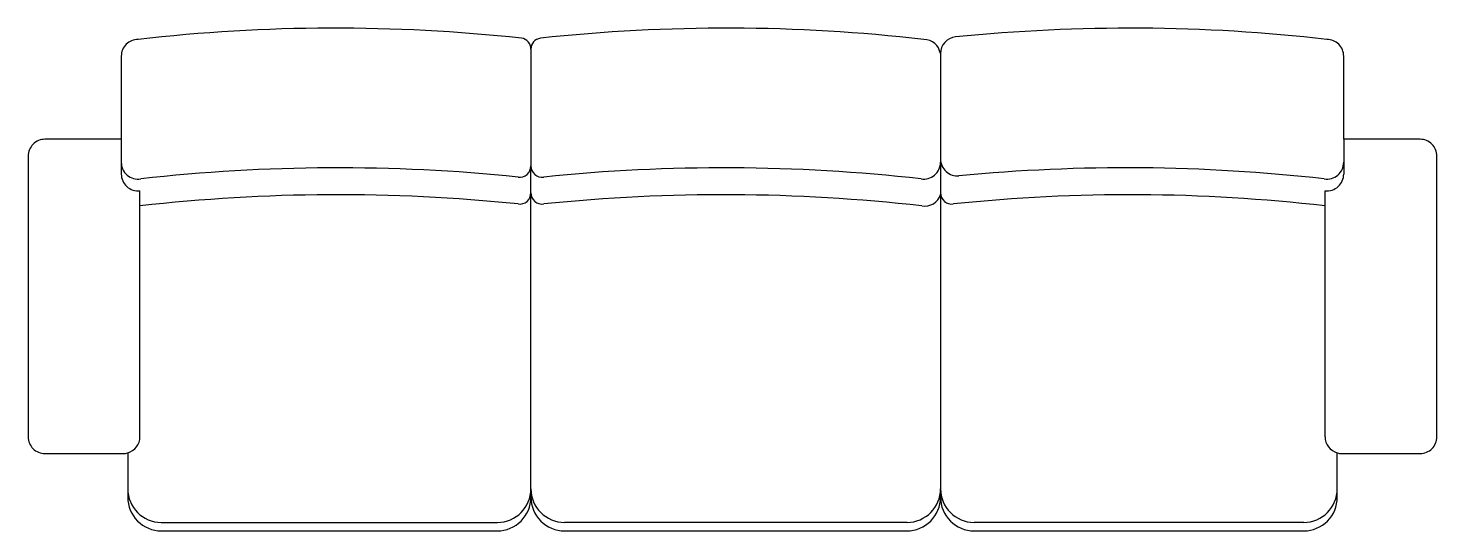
# Model space of a CAD drawing. Extents: x -1.26 to 1.26, y -0.9 to 0.
import ezdxf

# ---------------------------------------------------------------- set-up
doc = ezdxf.new("R2010")
doc.units = 0
doc.header["$MEASUREMENT"] = 0
doc.layers.add('A-MOBILIA', color=2, linetype='CONTINUOUS')

msp = doc.modelspace()

# ---------------------------------------------------------------- linework, layer by layer
at = {"layer": 'A-MOBILIA'}
for p, q in [((-0.3602, -0.0377), (-0.3602, -0.2467)), ((0.3728, -0.0456), (0.3731, -0.2345)), ((-1.0936, -0.1989), (-1.0936, -0.2612)), ((1.0949, -0.1989), (1.0949, -0.2612)), ((-0.3602, -0.84), (-0.3602, -0.2467)), ((0.3731, -0.2345), (0.3731, -0.84)), ((-1.0602, -0.7317), (-1.0602, -0.291)), ((1.0615, -0.7317), (1.0615, -0.291)), ((-1.022, -0.8848), (-0.4202, -0.8848)), ((0.3131, -0.8848), (-0.3002, -0.8848)), ((1.0234, -0.8848), (0.4331, -0.8848))]:
    msp.add_line(p, q, dxfattribs=at)
msp.add_lwpolyline([(0.3728, -0.0456, 0.370792), (0.3431, -0.0201, 0.055401), (-0.3433, -0.0179, 0.370306), (-0.3602, -0.0377, 0.370306), (-0.3772, -0.0179, 0.055401), (-1.0636, -0.0201, 0.414214), (-1.0936, -0.0501), (-1.0936, -0.1989), (-1.2302, -0.1989, 0.414214), (-1.2602, -0.2289), (-1.2602, -0.7317, 0.414214), (-1.2302, -0.7617), (-1.0902, -0.7617, 0.069061), (-1.082, -0.7605), (-1.082, -0.84, 0.414214), (-1.022, -0.9), (-0.4202, -0.9, 0.414214), (-0.3602, -0.84, 0.414214), (-0.3002, -0.9), (0.3131, -0.9, 0.414214), (0.3731, -0.84, 0.414214), (0.4331, -0.9), (1.0234, -0.9, 0.414214), (1.0834, -0.84), (1.0834, -0.7605, 0.069061), (1.0915, -0.7617), (1.2316, -0.7617, 0.414214), (1.2616, -0.7317), (1.2616, -0.2289, 0.414214), (1.2316, -0.1989), (1.0949, -0.1989), (1.0949, -0.0501, 0.414214), (1.0649, -0.0201, 0.053649), (0.4001, -0.0157, 0.382522)], format="xyb", close=True, dxfattribs=at)
msp.add_lwpolyline([(1.0615, -0.7317, 0.335554), (1.0834, -0.7605)], format="xyb", dxfattribs=at)
for centre, radius, start, end in [((-1.0636, -0.2402), 0.03, 180, 279.1754), ((-0.7056, -3.3987), 3.1487, 84.1223, 96.4412), ((-0.3802, -0.2467), 0.02, 261.6281, 0), ((-0.3402, -0.2467), 0.02, 180, 278.3719), ((-0.0149, -3.3987), 3.1487, 83.5588, 95.8777), ((0.3431, -0.2402), 0.03, 260.8246, 0), ((0.4031, -0.2345), 0.03, 180, 275.484), ((0.7069, -3.3987), 3.1487, 83.5588, 95.484), ((1.0649, -0.2402), 0.03, 260.8246, 0), ((-1.0636, -0.2612), 0.03, 180, 276.5113), ((1.0649, -0.2612), 0.03, 263.4887, 0), ((-0.7053, -3.4414), 3.1432, 84.1172, 96.4831), ((-0.3802, -0.295), 0.02, 261.6281, 0), ((-0.3402, -0.295), 0.02, 180, 278.3719), ((-0.0152, -3.4414), 3.1432, 83.5169, 95.8828), ((0.3445, -0.2887), 0.03, 260.8246, 342.5431), ((0.3931, -0.295), 0.02, 180, 278.3719), ((0.7127, -3.3352), 3.037, 83.4044, 95.9849), ((-1.0902, -0.7317), 0.03, 285.8025, 0), ((-1.022, -0.8248), 0.06, 180, 270), ((-0.4202, -0.8248), 0.06, 270, 0), ((-0.3002, -0.8248), 0.06, 180, 270), ((0.3131, -0.8248), 0.06, 270, 0), ((0.4331, -0.8248), 0.06, 180, 270), ((1.0234, -0.8248), 0.06, 270, 0)]:
    msp.add_arc(centre, radius, start, end, dxfattribs=at)

doc.saveas('drawing.dxf')
